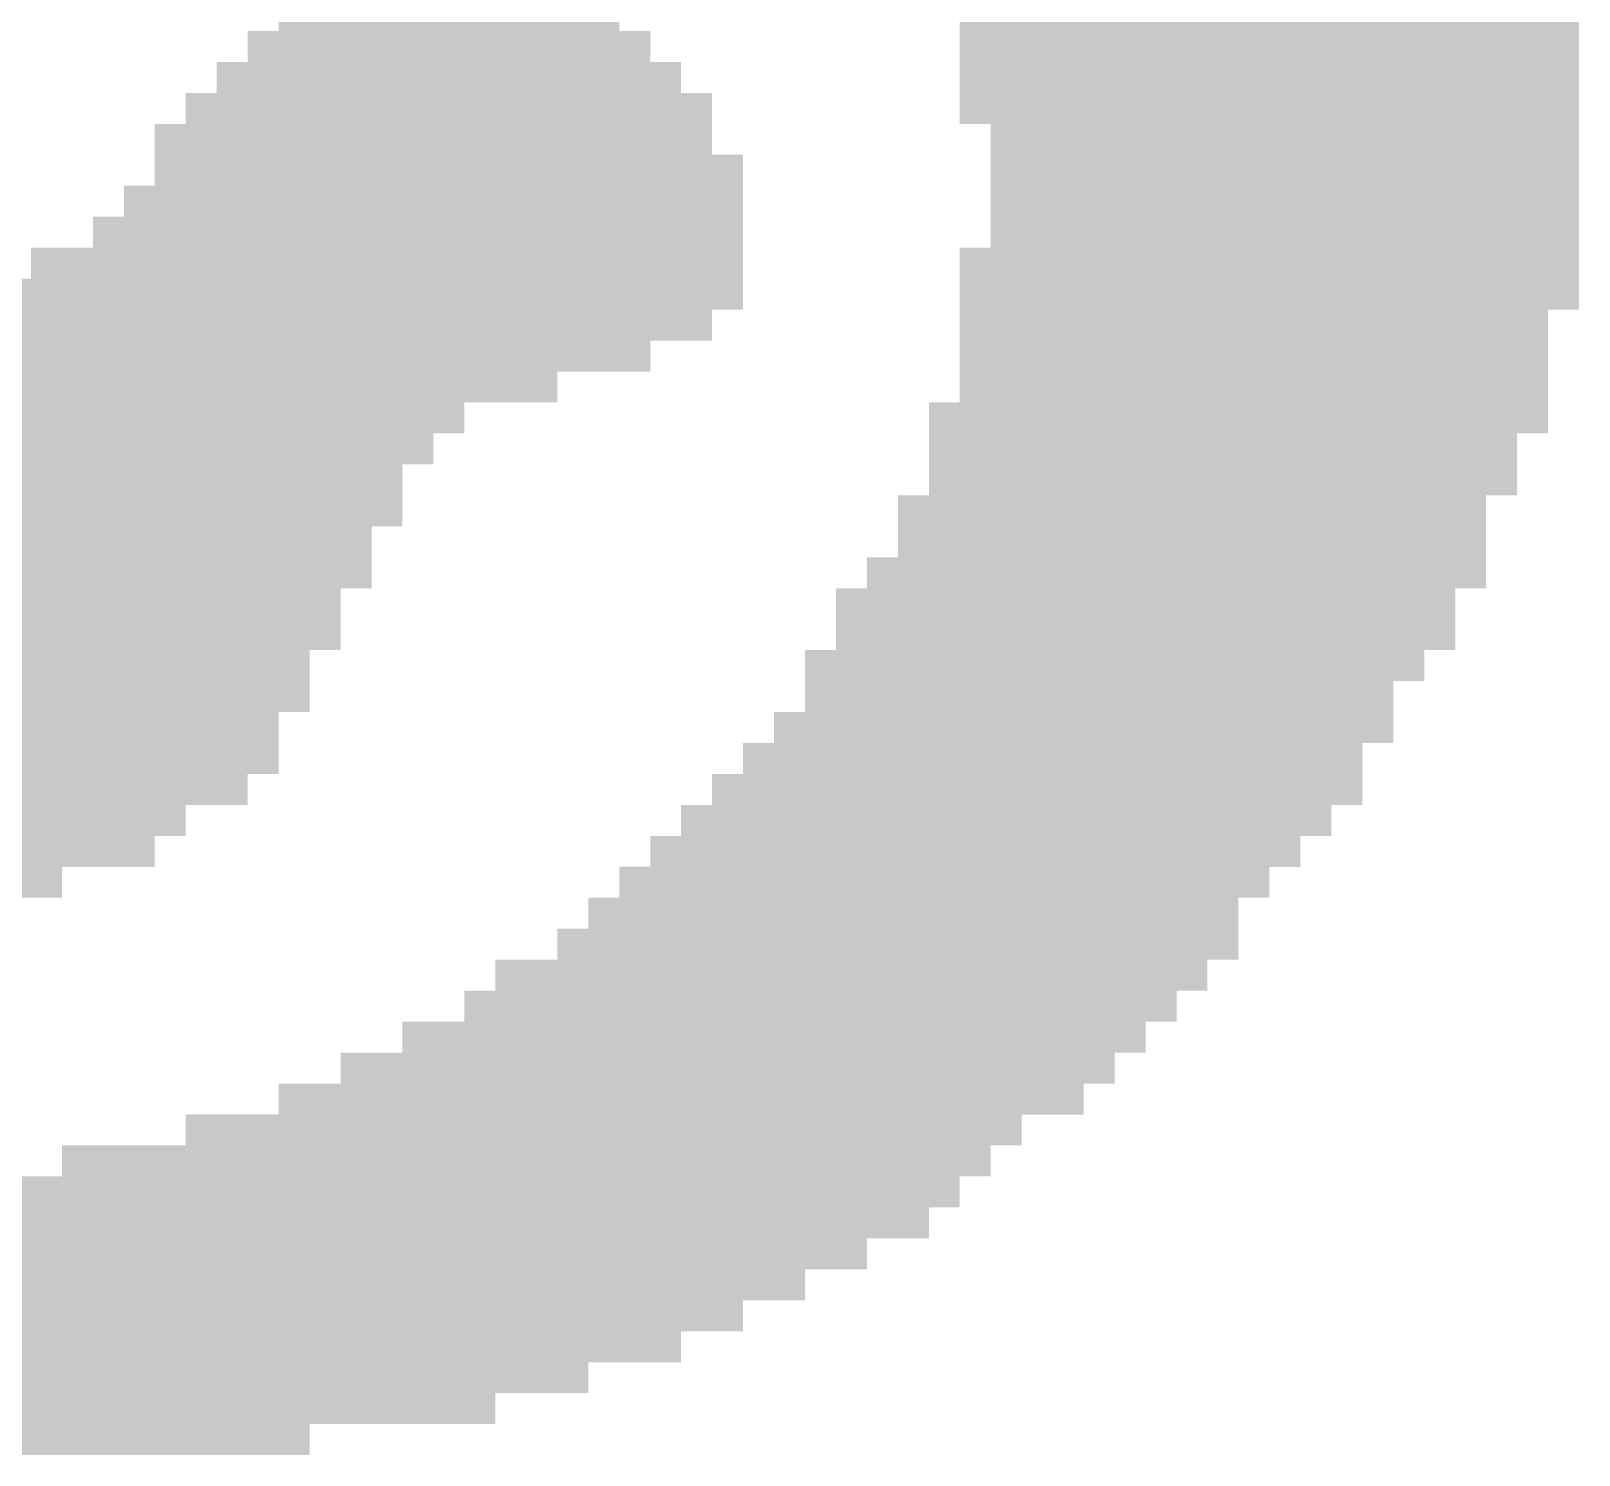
# Model space of a CAD drawing. Extents: x -35.6 to 35.6, y -20.1 to 20.1.
# Drawn here: x 7.921 to 9.191, y 3 to 4.168 of the extents above; entities that cross this region are included whole.
import ezdxf

# ---------------------------------------------------------------- set-up
doc = ezdxf.new("R2010")
doc.units = 0
doc.layers.add('21', color=253, linetype='CONTINUOUS')

# ---------------------------------------------------------------- blocks, each defined once
blk = doc.blocks.new('RECT')
blk.add_solid([(-0.5, -0.5), (0.5, -0.5), (-0.5, 0.5), (0.5, 0.5)])

msp = doc.modelspace()

# ---------------------------------------------------------------- block references
at = {"layer": '21', "xscale": 0.0254, "yscale": 0.0254}
for p in [(8.1368, 4.181), (8.1622, 4.181), (8.1876, 4.181), (8.213, 4.181), (8.2384, 4.181), (8.2638, 4.181), (8.2892, 4.181), (8.3146, 4.181), (8.34, 4.181), (8.3654, 4.181), (8.3908, 4.181), (8.6956, 4.181), (8.721, 4.181), (8.7464, 4.181), (8.7718, 4.181), (8.7972, 4.181), (8.8226, 4.181), (8.848, 4.181), (8.8734, 4.181), (8.8988, 4.181), (8.9242, 4.181), (8.9496, 4.181), (8.975, 4.181), (9.0004, 4.181), (9.0258, 4.181), (9.0512, 4.181), (9.0766, 4.181), (9.102, 4.181), (9.1274, 4.181), (9.1528, 4.181), (9.1782, 4.181), (8.1114, 4.1556), (8.1368, 4.1556), (8.1622, 4.1556), (8.1876, 4.1556), (8.213, 4.1556), (8.2384, 4.1556), (8.2638, 4.1556), (8.2892, 4.1556), (8.3146, 4.1556), (8.34, 4.1556), (8.3654, 4.1556), (8.3908, 4.1556), (8.4162, 4.1556), (8.6956, 4.1556), (8.721, 4.1556), (8.7464, 4.1556), (8.7718, 4.1556), (8.7972, 4.1556), (8.8226, 4.1556), (8.848, 4.1556), (8.8734, 4.1556), (8.8988, 4.1556), (8.9242, 4.1556), (8.9496, 4.1556), (8.975, 4.1556), (9.0004, 4.1556), (9.0258, 4.1556), (9.0512, 4.1556), (9.0766, 4.1556), (9.102, 4.1556), (9.1274, 4.1556), (9.1528, 4.1556), (9.1782, 4.1556), (8.086, 4.1302), (8.1114, 4.1302), (8.1368, 4.1302), (8.1622, 4.1302), (8.1876, 4.1302), (8.213, 4.1302), (8.2384, 4.1302), (8.2638, 4.1302), (8.2892, 4.1302), (8.3146, 4.1302), (8.34, 4.1302), (8.3654, 4.1302), (8.3908, 4.1302), (8.4162, 4.1302), (8.4416, 4.1302), (8.6956, 4.1302), (8.721, 4.1302), (8.7464, 4.1302), (8.7718, 4.1302), (8.7972, 4.1302), (8.8226, 4.1302), (8.848, 4.1302), (8.8734, 4.1302), (8.8988, 4.1302), (8.9242, 4.1302), (8.9496, 4.1302), (8.975, 4.1302), (9.0004, 4.1302), (9.0258, 4.1302), (9.0512, 4.1302), (9.0766, 4.1302), (9.102, 4.1302), (9.1274, 4.1302), (9.1528, 4.1302), (9.1782, 4.1302), (8.0606, 4.1048), (8.086, 4.1048), (8.1114, 4.1048), (8.1368, 4.1048), (8.1622, 4.1048), (8.1876, 4.1048), (8.213, 4.1048), (8.2384, 4.1048), (8.2638, 4.1048), (8.2892, 4.1048), (8.3146, 4.1048), (8.34, 4.1048), (8.3654, 4.1048), (8.3908, 4.1048), (8.4162, 4.1048), (8.4416, 4.1048), (8.467, 4.1048), (8.6956, 4.1048), (8.721, 4.1048), (8.7464, 4.1048), (8.7718, 4.1048), (8.7972, 4.1048), (8.8226, 4.1048), (8.848, 4.1048), (8.8734, 4.1048), (8.8988, 4.1048), (8.9242, 4.1048), (8.9496, 4.1048), (8.975, 4.1048), (9.0004, 4.1048), (9.0258, 4.1048), (9.0512, 4.1048), (9.0766, 4.1048), (9.102, 4.1048), (9.1274, 4.1048), (9.1528, 4.1048), (9.1782, 4.1048), (8.0352, 4.0794), (8.0606, 4.0794), (8.086, 4.0794), (8.1114, 4.0794), (8.1368, 4.0794), (8.1622, 4.0794), (8.1876, 4.0794), (8.213, 4.0794), (8.2384, 4.0794), (8.2638, 4.0794), (8.2892, 4.0794), (8.3146, 4.0794), (8.34, 4.0794), (8.3654, 4.0794), (8.3908, 4.0794), (8.4162, 4.0794), (8.4416, 4.0794), (8.467, 4.0794), (8.721, 4.0794), (8.7464, 4.0794), (8.7718, 4.0794), (8.7972, 4.0794), (8.8226, 4.0794), (8.848, 4.0794), (8.8734, 4.0794), (8.8988, 4.0794), (8.9242, 4.0794), (8.9496, 4.0794), (8.975, 4.0794), (9.0004, 4.0794), (9.0258, 4.0794), (9.0512, 4.0794), (9.0766, 4.0794), (9.102, 4.0794), (9.1274, 4.0794), (9.1528, 4.0794), (9.1782, 4.0794), (8.0352, 4.054), (8.0606, 4.054), (8.086, 4.054), (8.1114, 4.054), (8.1368, 4.054), (8.1622, 4.054), (8.1876, 4.054), (8.213, 4.054), (8.2384, 4.054), (8.2638, 4.054), (8.2892, 4.054), (8.3146, 4.054), (8.34, 4.054), (8.3654, 4.054), (8.3908, 4.054), (8.4162, 4.054), (8.4416, 4.054), (8.467, 4.054), (8.4924, 4.054), (8.721, 4.054), (8.7464, 4.054), (8.7718, 4.054), (8.7972, 4.054), (8.8226, 4.054), (8.848, 4.054), (8.8734, 4.054), (8.8988, 4.054), (8.9242, 4.054), (8.9496, 4.054), (8.975, 4.054), (9.0004, 4.054), (9.0258, 4.054), (9.0512, 4.054), (9.0766, 4.054), (9.102, 4.054), (9.1274, 4.054), (9.1528, 4.054), (9.1782, 4.054), (8.0098, 4.0286), (8.0352, 4.0286), (8.0606, 4.0286), (8.086, 4.0286), (8.1114, 4.0286), (8.1368, 4.0286), (8.1622, 4.0286), (8.1876, 4.0286), (8.213, 4.0286), (8.2384, 4.0286), (8.2638, 4.0286), (8.2892, 4.0286), (8.3146, 4.0286), (8.34, 4.0286), (8.3654, 4.0286), (8.3908, 4.0286), (8.4162, 4.0286), (8.4416, 4.0286), (8.467, 4.0286), (8.4924, 4.0286), (8.721, 4.0286), (8.7464, 4.0286), (8.7718, 4.0286), (8.7972, 4.0286), (8.8226, 4.0286), (8.848, 4.0286), (8.8734, 4.0286), (8.8988, 4.0286), (8.9242, 4.0286), (8.9496, 4.0286), (8.975, 4.0286), (9.0004, 4.0286), (9.0258, 4.0286), (9.0512, 4.0286), (9.0766, 4.0286), (9.102, 4.0286), (9.1274, 4.0286), (9.1528, 4.0286), (9.1782, 4.0286), (7.9844, 4.0032), (8.0098, 4.0032), (8.0352, 4.0032), (8.0606, 4.0032), (8.086, 4.0032), (8.1114, 4.0032), (8.1368, 4.0032), (8.1622, 4.0032), (8.1876, 4.0032), (8.213, 4.0032), (8.2384, 4.0032), (8.2638, 4.0032), (8.2892, 4.0032), (8.3146, 4.0032), (8.34, 4.0032), (8.3654, 4.0032), (8.3908, 4.0032), (8.4162, 4.0032), (8.4416, 4.0032), (8.467, 4.0032), (8.4924, 4.0032), (8.721, 4.0032), (8.7464, 4.0032), (8.7718, 4.0032), (8.7972, 4.0032), (8.8226, 4.0032), (8.848, 4.0032), (8.8734, 4.0032), (8.8988, 4.0032), (8.9242, 4.0032), (8.9496, 4.0032), (8.975, 4.0032), (9.0004, 4.0032), (9.0258, 4.0032), (9.0512, 4.0032), (9.0766, 4.0032), (9.102, 4.0032), (9.1274, 4.0032), (9.1528, 4.0032), (9.1782, 4.0032), (7.9336, 3.9778), (7.959, 3.9778), (7.9844, 3.9778), (8.0098, 3.9778), (8.0352, 3.9778), (8.0606, 3.9778), (8.086, 3.9778), (8.1114, 3.9778), (8.1368, 3.9778), (8.1622, 3.9778), (8.1876, 3.9778), (8.213, 3.9778), (8.2384, 3.9778), (8.2638, 3.9778), (8.2892, 3.9778), (8.3146, 3.9778), (8.34, 3.9778), (8.3654, 3.9778), (8.3908, 3.9778), (8.4162, 3.9778), (8.4416, 3.9778), (8.467, 3.9778), (8.4924, 3.9778), (8.6956, 3.9778), (8.721, 3.9778), (8.7464, 3.9778), (8.7718, 3.9778), (8.7972, 3.9778), (8.8226, 3.9778), (8.848, 3.9778), (8.8734, 3.9778), (8.8988, 3.9778), (8.9242, 3.9778), (8.9496, 3.9778), (8.975, 3.9778), (9.0004, 3.9778), (9.0258, 3.9778), (9.0512, 3.9778), (9.0766, 3.9778), (9.102, 3.9778), (9.1274, 3.9778), (9.1528, 3.9778), (9.1782, 3.9778), (7.9082, 3.9524), (7.9336, 3.9524), (7.959, 3.9524), (7.9844, 3.9524), (8.0098, 3.9524), (8.0352, 3.9524), (8.0606, 3.9524), (8.086, 3.9524), (8.1114, 3.9524), (8.1368, 3.9524), (8.1622, 3.9524), (8.1876, 3.9524), (8.213, 3.9524), (8.2384, 3.9524), (8.2638, 3.9524), (8.2892, 3.9524), (8.3146, 3.9524), (8.34, 3.9524), (8.3654, 3.9524), (8.3908, 3.9524), (8.4162, 3.9524), (8.4416, 3.9524), (8.467, 3.9524), (8.4924, 3.9524), (8.6956, 3.9524), (8.721, 3.9524), (8.7464, 3.9524), (8.7718, 3.9524), (8.7972, 3.9524), (8.8226, 3.9524), (8.848, 3.9524), (8.8734, 3.9524), (8.8988, 3.9524), (8.9242, 3.9524), (8.9496, 3.9524), (8.975, 3.9524), (9.0004, 3.9524), (9.0258, 3.9524), (9.0512, 3.9524), (9.0766, 3.9524), (9.102, 3.9524), (9.1274, 3.9524), (9.1528, 3.9524), (9.1782, 3.9524), (7.9082, 3.927), (7.9336, 3.927), (7.959, 3.927), (7.9844, 3.927), (8.0098, 3.927), (8.0352, 3.927), (8.0606, 3.927), (8.086, 3.927), (8.1114, 3.927), (8.1368, 3.927), (8.1622, 3.927), (8.1876, 3.927), (8.213, 3.927), (8.2384, 3.927), (8.2638, 3.927), (8.2892, 3.927), (8.3146, 3.927), (8.34, 3.927), (8.3654, 3.927), (8.3908, 3.927), (8.4162, 3.927), (8.4416, 3.927), (8.467, 3.927), (8.6956, 3.927), (8.721, 3.927), (8.7464, 3.927), (8.7718, 3.927), (8.7972, 3.927), (8.8226, 3.927), (8.848, 3.927), (8.8734, 3.927), (8.8988, 3.927), (8.9242, 3.927), (8.9496, 3.927), (8.975, 3.927), (9.0004, 3.927), (9.0258, 3.927), (9.0512, 3.927), (9.0766, 3.927), (9.102, 3.927), (9.1274, 3.927), (9.1528, 3.927), (7.9082, 3.9016), (7.9336, 3.9016), (7.959, 3.9016), (7.9844, 3.9016), (8.0098, 3.9016), (8.0352, 3.9016), (8.0606, 3.9016), (8.086, 3.9016), (8.1114, 3.9016), (8.1368, 3.9016), (8.1622, 3.9016), (8.1876, 3.9016), (8.213, 3.9016), (8.2384, 3.9016), (8.2638, 3.9016), (8.2892, 3.9016), (8.3146, 3.9016), (8.34, 3.9016), (8.3654, 3.9016), (8.3908, 3.9016), (8.4162, 3.9016), (8.6956, 3.9016), (8.721, 3.9016), (8.7464, 3.9016), (8.7718, 3.9016), (8.7972, 3.9016), (8.8226, 3.9016), (8.848, 3.9016), (8.8734, 3.9016), (8.8988, 3.9016), (8.9242, 3.9016), (8.9496, 3.9016), (8.975, 3.9016), (9.0004, 3.9016), (9.0258, 3.9016), (9.0512, 3.9016), (9.0766, 3.9016), (9.102, 3.9016), (9.1274, 3.9016), (9.1528, 3.9016), (7.9082, 3.8762), (7.9336, 3.8762), (7.959, 3.8762), (7.9844, 3.8762), (8.0098, 3.8762), (8.0352, 3.8762), (8.0606, 3.8762), (8.086, 3.8762), (8.1114, 3.8762), (8.1368, 3.8762), (8.1622, 3.8762), (8.1876, 3.8762), (8.213, 3.8762), (8.2384, 3.8762), (8.2638, 3.8762), (8.2892, 3.8762), (8.3146, 3.8762), (8.34, 3.8762), (8.6956, 3.8762), (8.721, 3.8762), (8.7464, 3.8762), (8.7718, 3.8762), (8.7972, 3.8762), (8.8226, 3.8762), (8.848, 3.8762), (8.8734, 3.8762), (8.8988, 3.8762), (8.9242, 3.8762), (8.9496, 3.8762), (8.975, 3.8762), (9.0004, 3.8762), (9.0258, 3.8762), (9.0512, 3.8762), (9.0766, 3.8762), (9.102, 3.8762), (9.1274, 3.8762), (9.1528, 3.8762), (7.9082, 3.8508), (7.9336, 3.8508), (7.959, 3.8508), (7.9844, 3.8508), (8.0098, 3.8508), (8.0352, 3.8508), (8.0606, 3.8508), (8.086, 3.8508), (8.1114, 3.8508), (8.1368, 3.8508), (8.1622, 3.8508), (8.1876, 3.8508), (8.213, 3.8508), (8.2384, 3.8508), (8.2638, 3.8508), (8.6702, 3.8508), (8.6956, 3.8508), (8.721, 3.8508), (8.7464, 3.8508), (8.7718, 3.8508), (8.7972, 3.8508), (8.8226, 3.8508), (8.848, 3.8508), (8.8734, 3.8508), (8.8988, 3.8508), (8.9242, 3.8508), (8.9496, 3.8508), (8.975, 3.8508), (9.0004, 3.8508), (9.0258, 3.8508), (9.0512, 3.8508), (9.0766, 3.8508), (9.102, 3.8508), (9.1274, 3.8508), (9.1528, 3.8508), (7.9082, 3.8254), (7.9336, 3.8254), (7.959, 3.8254), (7.9844, 3.8254), (8.0098, 3.8254), (8.0352, 3.8254), (8.0606, 3.8254), (8.086, 3.8254), (8.1114, 3.8254), (8.1368, 3.8254), (8.1622, 3.8254), (8.1876, 3.8254), (8.213, 3.8254), (8.2384, 3.8254), (8.6702, 3.8254), (8.6956, 3.8254), (8.721, 3.8254), (8.7464, 3.8254), (8.7718, 3.8254), (8.7972, 3.8254), (8.8226, 3.8254), (8.848, 3.8254), (8.8734, 3.8254), (8.8988, 3.8254), (8.9242, 3.8254), (8.9496, 3.8254), (8.975, 3.8254), (9.0004, 3.8254), (9.0258, 3.8254), (9.0512, 3.8254), (9.0766, 3.8254), (9.102, 3.8254), (9.1274, 3.8254), (7.9082, 3.8), (7.9336, 3.8), (7.959, 3.8), (7.9844, 3.8), (8.0098, 3.8), (8.0352, 3.8), (8.0606, 3.8), (8.086, 3.8), (8.1114, 3.8), (8.1368, 3.8), (8.1622, 3.8), (8.1876, 3.8), (8.213, 3.8), (8.6702, 3.8), (8.6956, 3.8), (8.721, 3.8), (8.7464, 3.8), (8.7718, 3.8), (8.7972, 3.8), (8.8226, 3.8), (8.848, 3.8), (8.8734, 3.8), (8.8988, 3.8), (8.9242, 3.8), (8.9496, 3.8), (8.975, 3.8), (9.0004, 3.8), (9.0258, 3.8), (9.0512, 3.8), (9.0766, 3.8), (9.102, 3.8), (9.1274, 3.8), (7.9082, 3.7746), (7.9336, 3.7746), (7.959, 3.7746), (7.9844, 3.7746), (8.0098, 3.7746), (8.0352, 3.7746), (8.0606, 3.7746), (8.086, 3.7746), (8.1114, 3.7746), (8.1368, 3.7746), (8.1622, 3.7746), (8.1876, 3.7746), (8.213, 3.7746), (8.6448, 3.7746), (8.6702, 3.7746), (8.6956, 3.7746), (8.721, 3.7746), (8.7464, 3.7746), (8.7718, 3.7746), (8.7972, 3.7746), (8.8226, 3.7746), (8.848, 3.7746), (8.8734, 3.7746), (8.8988, 3.7746), (8.9242, 3.7746), (8.9496, 3.7746), (8.975, 3.7746), (9.0004, 3.7746), (9.0258, 3.7746), (9.0512, 3.7746), (9.0766, 3.7746), (9.102, 3.7746), (7.9082, 3.7492), (7.9336, 3.7492), (7.959, 3.7492), (7.9844, 3.7492), (8.0098, 3.7492), (8.0352, 3.7492), (8.0606, 3.7492), (8.086, 3.7492), (8.1114, 3.7492), (8.1368, 3.7492), (8.1622, 3.7492), (8.1876, 3.7492), (8.6448, 3.7492), (8.6702, 3.7492), (8.6956, 3.7492), (8.721, 3.7492), (8.7464, 3.7492), (8.7718, 3.7492), (8.7972, 3.7492), (8.8226, 3.7492), (8.848, 3.7492), (8.8734, 3.7492), (8.8988, 3.7492), (8.9242, 3.7492), (8.9496, 3.7492), (8.975, 3.7492), (9.0004, 3.7492), (9.0258, 3.7492), (9.0512, 3.7492), (9.0766, 3.7492), (9.102, 3.7492), (7.9082, 3.7238), (7.9336, 3.7238), (7.959, 3.7238), (7.9844, 3.7238), (8.0098, 3.7238), (8.0352, 3.7238), (8.0606, 3.7238), (8.086, 3.7238), (8.1114, 3.7238), (8.1368, 3.7238), (8.1622, 3.7238), (8.1876, 3.7238), (8.6194, 3.7238), (8.6448, 3.7238), (8.6702, 3.7238), (8.6956, 3.7238), (8.721, 3.7238), (8.7464, 3.7238), (8.7718, 3.7238), (8.7972, 3.7238), (8.8226, 3.7238), (8.848, 3.7238), (8.8734, 3.7238), (8.8988, 3.7238), (8.9242, 3.7238), (8.9496, 3.7238), (8.975, 3.7238), (9.0004, 3.7238), (9.0258, 3.7238), (9.0512, 3.7238), (9.0766, 3.7238), (9.102, 3.7238), (7.9082, 3.6984), (7.9336, 3.6984), (7.959, 3.6984), (7.9844, 3.6984), (8.0098, 3.6984), (8.0352, 3.6984), (8.0606, 3.6984), (8.086, 3.6984), (8.1114, 3.6984), (8.1368, 3.6984), (8.1622, 3.6984), (8.594, 3.6984), (8.6194, 3.6984), (8.6448, 3.6984), (8.6702, 3.6984), (8.6956, 3.6984), (8.721, 3.6984), (8.7464, 3.6984), (8.7718, 3.6984), (8.7972, 3.6984), (8.8226, 3.6984), (8.848, 3.6984), (8.8734, 3.6984), (8.8988, 3.6984), (8.9242, 3.6984), (8.9496, 3.6984), (8.975, 3.6984), (9.0004, 3.6984), (9.0258, 3.6984), (9.0512, 3.6984), (9.0766, 3.6984), (7.9082, 3.673), (7.9336, 3.673), (7.959, 3.673), (7.9844, 3.673), (8.0098, 3.673), (8.0352, 3.673), (8.0606, 3.673), (8.086, 3.673), (8.1114, 3.673), (8.1368, 3.673), (8.1622, 3.673), (8.594, 3.673), (8.6194, 3.673), (8.6448, 3.673), (8.6702, 3.673), (8.6956, 3.673), (8.721, 3.673), (8.7464, 3.673), (8.7718, 3.673), (8.7972, 3.673), (8.8226, 3.673), (8.848, 3.673), (8.8734, 3.673), (8.8988, 3.673), (8.9242, 3.673), (8.9496, 3.673), (8.975, 3.673), (9.0004, 3.673), (9.0258, 3.673), (9.0512, 3.673), (9.0766, 3.673), (7.9082, 3.6476), (7.9336, 3.6476), (7.959, 3.6476), (7.9844, 3.6476), (8.0098, 3.6476), (8.0352, 3.6476), (8.0606, 3.6476), (8.086, 3.6476), (8.1114, 3.6476), (8.1368, 3.6476), (8.5686, 3.6476), (8.594, 3.6476), (8.6194, 3.6476), (8.6448, 3.6476), (8.6702, 3.6476), (8.6956, 3.6476), (8.721, 3.6476), (8.7464, 3.6476), (8.7718, 3.6476), (8.7972, 3.6476), (8.8226, 3.6476), (8.848, 3.6476), (8.8734, 3.6476), (8.8988, 3.6476), (8.9242, 3.6476), (8.9496, 3.6476), (8.975, 3.6476), (9.0004, 3.6476), (9.0258, 3.6476), (9.0512, 3.6476), (7.9082, 3.6222), (7.9336, 3.6222), (7.959, 3.6222), (7.9844, 3.6222), (8.0098, 3.6222), (8.0352, 3.6222), (8.0606, 3.6222), (8.086, 3.6222), (8.1114, 3.6222), (8.1368, 3.6222), (8.5686, 3.6222), (8.594, 3.6222), (8.6194, 3.6222), (8.6448, 3.6222), (8.6702, 3.6222), (8.6956, 3.6222), (8.721, 3.6222), (8.7464, 3.6222), (8.7718, 3.6222), (8.7972, 3.6222), (8.8226, 3.6222), (8.848, 3.6222), (8.8734, 3.6222), (8.8988, 3.6222), (8.9242, 3.6222), (8.9496, 3.6222), (8.975, 3.6222), (9.0004, 3.6222), (9.0258, 3.6222), (7.9082, 3.5968), (7.9336, 3.5968), (7.959, 3.5968), (7.9844, 3.5968), (8.0098, 3.5968), (8.0352, 3.5968), (8.0606, 3.5968), (8.086, 3.5968), (8.1114, 3.5968), (8.5432, 3.5968), (8.5686, 3.5968), (8.594, 3.5968), (8.6194, 3.5968), (8.6448, 3.5968), (8.6702, 3.5968), (8.6956, 3.5968), (8.721, 3.5968), (8.7464, 3.5968), (8.7718, 3.5968), (8.7972, 3.5968), (8.8226, 3.5968), (8.848, 3.5968), (8.8734, 3.5968), (8.8988, 3.5968), (8.9242, 3.5968), (8.9496, 3.5968), (8.975, 3.5968), (9.0004, 3.5968), (9.0258, 3.5968), (7.9082, 3.5714), (7.9336, 3.5714), (7.959, 3.5714), (7.9844, 3.5714), (8.0098, 3.5714), (8.0352, 3.5714), (8.0606, 3.5714), (8.086, 3.5714), (8.1114, 3.5714), (8.5178, 3.5714), (8.5432, 3.5714), (8.5686, 3.5714), (8.594, 3.5714), (8.6194, 3.5714), (8.6448, 3.5714), (8.6702, 3.5714), (8.6956, 3.5714), (8.721, 3.5714), (8.7464, 3.5714), (8.7718, 3.5714), (8.7972, 3.5714), (8.8226, 3.5714), (8.848, 3.5714), (8.8734, 3.5714), (8.8988, 3.5714), (8.9242, 3.5714), (8.9496, 3.5714), (8.975, 3.5714), (9.0004, 3.5714), (7.9082, 3.546), (7.9336, 3.546), (7.959, 3.546), (7.9844, 3.546), (8.0098, 3.546), (8.0352, 3.546), (8.0606, 3.546), (8.086, 3.546), (8.4924, 3.546), (8.5178, 3.546), (8.5432, 3.546), (8.5686, 3.546), (8.594, 3.546), (8.6194, 3.546), (8.6448, 3.546), (8.6702, 3.546), (8.6956, 3.546), (8.721, 3.546), (8.7464, 3.546), (8.7718, 3.546), (8.7972, 3.546), (8.8226, 3.546), (8.848, 3.546), (8.8734, 3.546), (8.8988, 3.546), (8.9242, 3.546), (8.9496, 3.546), (8.975, 3.546), (9.0004, 3.546), (7.9082, 3.5206), (7.9336, 3.5206), (7.959, 3.5206), (7.9844, 3.5206), (8.0098, 3.5206), (8.0352, 3.5206), (8.467, 3.5206), (8.4924, 3.5206), (8.5178, 3.5206), (8.5432, 3.5206), (8.5686, 3.5206), (8.594, 3.5206), (8.6194, 3.5206), (8.6448, 3.5206), (8.6702, 3.5206), (8.6956, 3.5206), (8.721, 3.5206), (8.7464, 3.5206), (8.7718, 3.5206), (8.7972, 3.5206), (8.8226, 3.5206), (8.848, 3.5206), (8.8734, 3.5206), (8.8988, 3.5206), (8.9242, 3.5206), (8.9496, 3.5206), (8.975, 3.5206), (7.9082, 3.4952), (7.9336, 3.4952), (7.959, 3.4952), (7.9844, 3.4952), (8.0098, 3.4952), (8.4416, 3.4952), (8.467, 3.4952), (8.4924, 3.4952), (8.5178, 3.4952), (8.5432, 3.4952), (8.5686, 3.4952), (8.594, 3.4952), (8.6194, 3.4952), (8.6448, 3.4952), (8.6702, 3.4952), (8.6956, 3.4952), (8.721, 3.4952), (8.7464, 3.4952), (8.7718, 3.4952), (8.7972, 3.4952), (8.8226, 3.4952), (8.848, 3.4952), (8.8734, 3.4952), (8.8988, 3.4952), (8.9242, 3.4952), (8.9496, 3.4952), (7.9082, 3.4698), (7.9336, 3.4698), (8.4162, 3.4698), (8.4416, 3.4698), (8.467, 3.4698), (8.4924, 3.4698), (8.5178, 3.4698), (8.5432, 3.4698), (8.5686, 3.4698), (8.594, 3.4698), (8.6194, 3.4698), (8.6448, 3.4698), (8.6702, 3.4698), (8.6956, 3.4698), (8.721, 3.4698), (8.7464, 3.4698), (8.7718, 3.4698), (8.7972, 3.4698), (8.8226, 3.4698), (8.848, 3.4698), (8.8734, 3.4698), (8.8988, 3.4698), (8.9242, 3.4698), (8.3908, 3.4444), (8.4162, 3.4444), (8.4416, 3.4444), (8.467, 3.4444), (8.4924, 3.4444), (8.5178, 3.4444), (8.5432, 3.4444), (8.5686, 3.4444), (8.594, 3.4444), (8.6194, 3.4444), (8.6448, 3.4444), (8.6702, 3.4444), (8.6956, 3.4444), (8.721, 3.4444), (8.7464, 3.4444), (8.7718, 3.4444), (8.7972, 3.4444), (8.8226, 3.4444), (8.848, 3.4444), (8.8734, 3.4444), (8.8988, 3.4444), (8.3654, 3.419), (8.3908, 3.419), (8.4162, 3.419), (8.4416, 3.419), (8.467, 3.419), (8.4924, 3.419), (8.5178, 3.419), (8.5432, 3.419), (8.5686, 3.419), (8.594, 3.419), (8.6194, 3.419), (8.6448, 3.419), (8.6702, 3.419), (8.6956, 3.419), (8.721, 3.419), (8.7464, 3.419), (8.7718, 3.419), (8.7972, 3.419), (8.8226, 3.419), (8.848, 3.419), (8.8734, 3.419), (8.8988, 3.419), (8.3146, 3.3936), (8.34, 3.3936), (8.3654, 3.3936), (8.3908, 3.3936), (8.4162, 3.3936), (8.4416, 3.3936), (8.467, 3.3936), (8.4924, 3.3936), (8.5178, 3.3936), (8.5432, 3.3936), (8.5686, 3.3936), (8.594, 3.3936), (8.6194, 3.3936), (8.6448, 3.3936), (8.6702, 3.3936), (8.6956, 3.3936), (8.721, 3.3936), (8.7464, 3.3936), (8.7718, 3.3936), (8.7972, 3.3936), (8.8226, 3.3936), (8.848, 3.3936), (8.8734, 3.3936), (8.2892, 3.3682), (8.3146, 3.3682), (8.34, 3.3682), (8.3654, 3.3682), (8.3908, 3.3682), (8.4162, 3.3682), (8.4416, 3.3682), (8.467, 3.3682), (8.4924, 3.3682), (8.5178, 3.3682), (8.5432, 3.3682), (8.5686, 3.3682), (8.594, 3.3682), (8.6194, 3.3682), (8.6448, 3.3682), (8.6702, 3.3682), (8.6956, 3.3682), (8.721, 3.3682), (8.7464, 3.3682), (8.7718, 3.3682), (8.7972, 3.3682), (8.8226, 3.3682), (8.848, 3.3682), (8.2384, 3.3428), (8.2638, 3.3428), (8.2892, 3.3428), (8.3146, 3.3428), (8.34, 3.3428), (8.3654, 3.3428), (8.3908, 3.3428), (8.4162, 3.3428), (8.4416, 3.3428), (8.467, 3.3428), (8.4924, 3.3428), (8.5178, 3.3428), (8.5432, 3.3428), (8.5686, 3.3428), (8.594, 3.3428), (8.6194, 3.3428), (8.6448, 3.3428), (8.6702, 3.3428), (8.6956, 3.3428), (8.721, 3.3428), (8.7464, 3.3428), (8.7718, 3.3428), (8.7972, 3.3428), (8.8226, 3.3428), (8.1876, 3.3174), (8.213, 3.3174), (8.2384, 3.3174), (8.2638, 3.3174), (8.2892, 3.3174), (8.3146, 3.3174), (8.34, 3.3174), (8.3654, 3.3174), (8.3908, 3.3174), (8.4162, 3.3174), (8.4416, 3.3174), (8.467, 3.3174), (8.4924, 3.3174), (8.5178, 3.3174), (8.5432, 3.3174), (8.5686, 3.3174), (8.594, 3.3174), (8.6194, 3.3174), (8.6448, 3.3174), (8.6702, 3.3174), (8.6956, 3.3174), (8.721, 3.3174), (8.7464, 3.3174), (8.7718, 3.3174), (8.7972, 3.3174), (8.1368, 3.292), (8.1622, 3.292), (8.1876, 3.292), (8.213, 3.292), (8.2384, 3.292), (8.2638, 3.292), (8.2892, 3.292), (8.3146, 3.292), (8.34, 3.292), (8.3654, 3.292), (8.3908, 3.292), (8.4162, 3.292), (8.4416, 3.292), (8.467, 3.292), (8.4924, 3.292), (8.5178, 3.292), (8.5432, 3.292), (8.5686, 3.292), (8.594, 3.292), (8.6194, 3.292), (8.6448, 3.292), (8.6702, 3.292), (8.6956, 3.292), (8.721, 3.292), (8.7464, 3.292), (8.7718, 3.292), (8.0606, 3.2666), (8.086, 3.2666), (8.1114, 3.2666), (8.1368, 3.2666), (8.1622, 3.2666), (8.1876, 3.2666), (8.213, 3.2666), (8.2384, 3.2666), (8.2638, 3.2666), (8.2892, 3.2666), (8.3146, 3.2666), (8.34, 3.2666), (8.3654, 3.2666), (8.3908, 3.2666), (8.4162, 3.2666), (8.4416, 3.2666), (8.467, 3.2666), (8.4924, 3.2666), (8.5178, 3.2666), (8.5432, 3.2666), (8.5686, 3.2666), (8.594, 3.2666), (8.6194, 3.2666), (8.6448, 3.2666), (8.6702, 3.2666), (8.6956, 3.2666), (8.721, 3.2666), (7.959, 3.2412), (7.9844, 3.2412), (8.0098, 3.2412), (8.0352, 3.2412), (8.0606, 3.2412), (8.086, 3.2412), (8.1114, 3.2412), (8.1368, 3.2412), (8.1622, 3.2412), (8.1876, 3.2412), (8.213, 3.2412), (8.2384, 3.2412), (8.2638, 3.2412), (8.2892, 3.2412), (8.3146, 3.2412), (8.34, 3.2412), (8.3654, 3.2412), (8.3908, 3.2412), (8.4162, 3.2412), (8.4416, 3.2412), (8.467, 3.2412), (8.4924, 3.2412), (8.5178, 3.2412), (8.5432, 3.2412), (8.5686, 3.2412), (8.594, 3.2412), (8.6194, 3.2412), (8.6448, 3.2412), (8.6702, 3.2412), (8.6956, 3.2412), (7.9082, 3.2158), (7.9336, 3.2158), (7.959, 3.2158), (7.9844, 3.2158), (8.0098, 3.2158), (8.0352, 3.2158), (8.0606, 3.2158), (8.086, 3.2158), (8.1114, 3.2158), (8.1368, 3.2158), (8.1622, 3.2158), (8.1876, 3.2158), (8.213, 3.2158), (8.2384, 3.2158), (8.2638, 3.2158), (8.2892, 3.2158), (8.3146, 3.2158), (8.34, 3.2158), (8.3654, 3.2158), (8.3908, 3.2158), (8.4162, 3.2158), (8.4416, 3.2158), (8.467, 3.2158), (8.4924, 3.2158), (8.5178, 3.2158), (8.5432, 3.2158), (8.5686, 3.2158), (8.594, 3.2158), (8.6194, 3.2158), (8.6448, 3.2158), (8.6702, 3.2158), (7.9082, 3.1904), (7.9336, 3.1904), (7.959, 3.1904), (7.9844, 3.1904), (8.0098, 3.1904), (8.0352, 3.1904), (8.0606, 3.1904), (8.086, 3.1904), (8.1114, 3.1904), (8.1368, 3.1904), (8.1622, 3.1904), (8.1876, 3.1904), (8.213, 3.1904), (8.2384, 3.1904), (8.2638, 3.1904), (8.2892, 3.1904), (8.3146, 3.1904), (8.34, 3.1904), (8.3654, 3.1904), (8.3908, 3.1904), (8.4162, 3.1904), (8.4416, 3.1904), (8.467, 3.1904), (8.4924, 3.1904), (8.5178, 3.1904), (8.5432, 3.1904), (8.5686, 3.1904), (8.594, 3.1904), (8.6194, 3.1904), (8.6448, 3.1904), (7.9082, 3.165), (7.9336, 3.165), (7.959, 3.165), (7.9844, 3.165), (8.0098, 3.165), (8.0352, 3.165), (8.0606, 3.165), (8.086, 3.165), (8.1114, 3.165), (8.1368, 3.165), (8.1622, 3.165), (8.1876, 3.165), (8.213, 3.165), (8.2384, 3.165), (8.2638, 3.165), (8.2892, 3.165), (8.3146, 3.165), (8.34, 3.165), (8.3654, 3.165), (8.3908, 3.165), (8.4162, 3.165), (8.4416, 3.165), (8.467, 3.165), (8.4924, 3.165), (8.5178, 3.165), (8.5432, 3.165), (8.5686, 3.165), (8.594, 3.165), (7.9082, 3.1396), (7.9336, 3.1396), (7.959, 3.1396), (7.9844, 3.1396), (8.0098, 3.1396), (8.0352, 3.1396), (8.0606, 3.1396), (8.086, 3.1396), (8.1114, 3.1396), (8.1368, 3.1396), (8.1622, 3.1396), (8.1876, 3.1396), (8.213, 3.1396), (8.2384, 3.1396), (8.2638, 3.1396), (8.2892, 3.1396), (8.3146, 3.1396), (8.34, 3.1396), (8.3654, 3.1396), (8.3908, 3.1396), (8.4162, 3.1396), (8.4416, 3.1396), (8.467, 3.1396), (8.4924, 3.1396), (8.5178, 3.1396), (8.5432, 3.1396), (7.9082, 3.1142), (7.9336, 3.1142), (7.959, 3.1142), (7.9844, 3.1142), (8.0098, 3.1142), (8.0352, 3.1142), (8.0606, 3.1142), (8.086, 3.1142), (8.1114, 3.1142), (8.1368, 3.1142), (8.1622, 3.1142), (8.1876, 3.1142), (8.213, 3.1142), (8.2384, 3.1142), (8.2638, 3.1142), (8.2892, 3.1142), (8.3146, 3.1142), (8.34, 3.1142), (8.3654, 3.1142), (8.3908, 3.1142), (8.4162, 3.1142), (8.4416, 3.1142), (8.467, 3.1142), (8.4924, 3.1142), (7.9082, 3.0888), (7.9336, 3.0888), (7.959, 3.0888), (7.9844, 3.0888), (8.0098, 3.0888), (8.0352, 3.0888), (8.0606, 3.0888), (8.086, 3.0888), (8.1114, 3.0888), (8.1368, 3.0888), (8.1622, 3.0888), (8.1876, 3.0888), (8.213, 3.0888), (8.2384, 3.0888), (8.2638, 3.0888), (8.2892, 3.0888), (8.3146, 3.0888), (8.34, 3.0888), (8.3654, 3.0888), (8.3908, 3.0888), (8.4162, 3.0888), (8.4416, 3.0888), (7.9082, 3.0634), (7.9336, 3.0634), (7.959, 3.0634), (7.9844, 3.0634), (8.0098, 3.0634), (8.0352, 3.0634), (8.0606, 3.0634), (8.086, 3.0634), (8.1114, 3.0634), (8.1368, 3.0634), (8.1622, 3.0634), (8.1876, 3.0634), (8.213, 3.0634), (8.2384, 3.0634), (8.2638, 3.0634), (8.2892, 3.0634), (8.3146, 3.0634), (8.34, 3.0634), (8.3654, 3.0634), (7.9082, 3.038), (7.9336, 3.038), (7.959, 3.038), (7.9844, 3.038), (8.0098, 3.038), (8.0352, 3.038), (8.0606, 3.038), (8.086, 3.038), (8.1114, 3.038), (8.1368, 3.038), (8.1622, 3.038), (8.1876, 3.038), (8.213, 3.038), (8.2384, 3.038), (8.2638, 3.038), (8.2892, 3.038), (7.9082, 3.0126), (7.9336, 3.0126), (7.959, 3.0126), (7.9844, 3.0126), (8.0098, 3.0126), (8.0352, 3.0126), (8.0606, 3.0126), (8.086, 3.0126), (8.1114, 3.0126), (8.1368, 3.0126)]:
    msp.add_blockref('RECT', p, dxfattribs=at)

doc.saveas('drawing.dxf')
